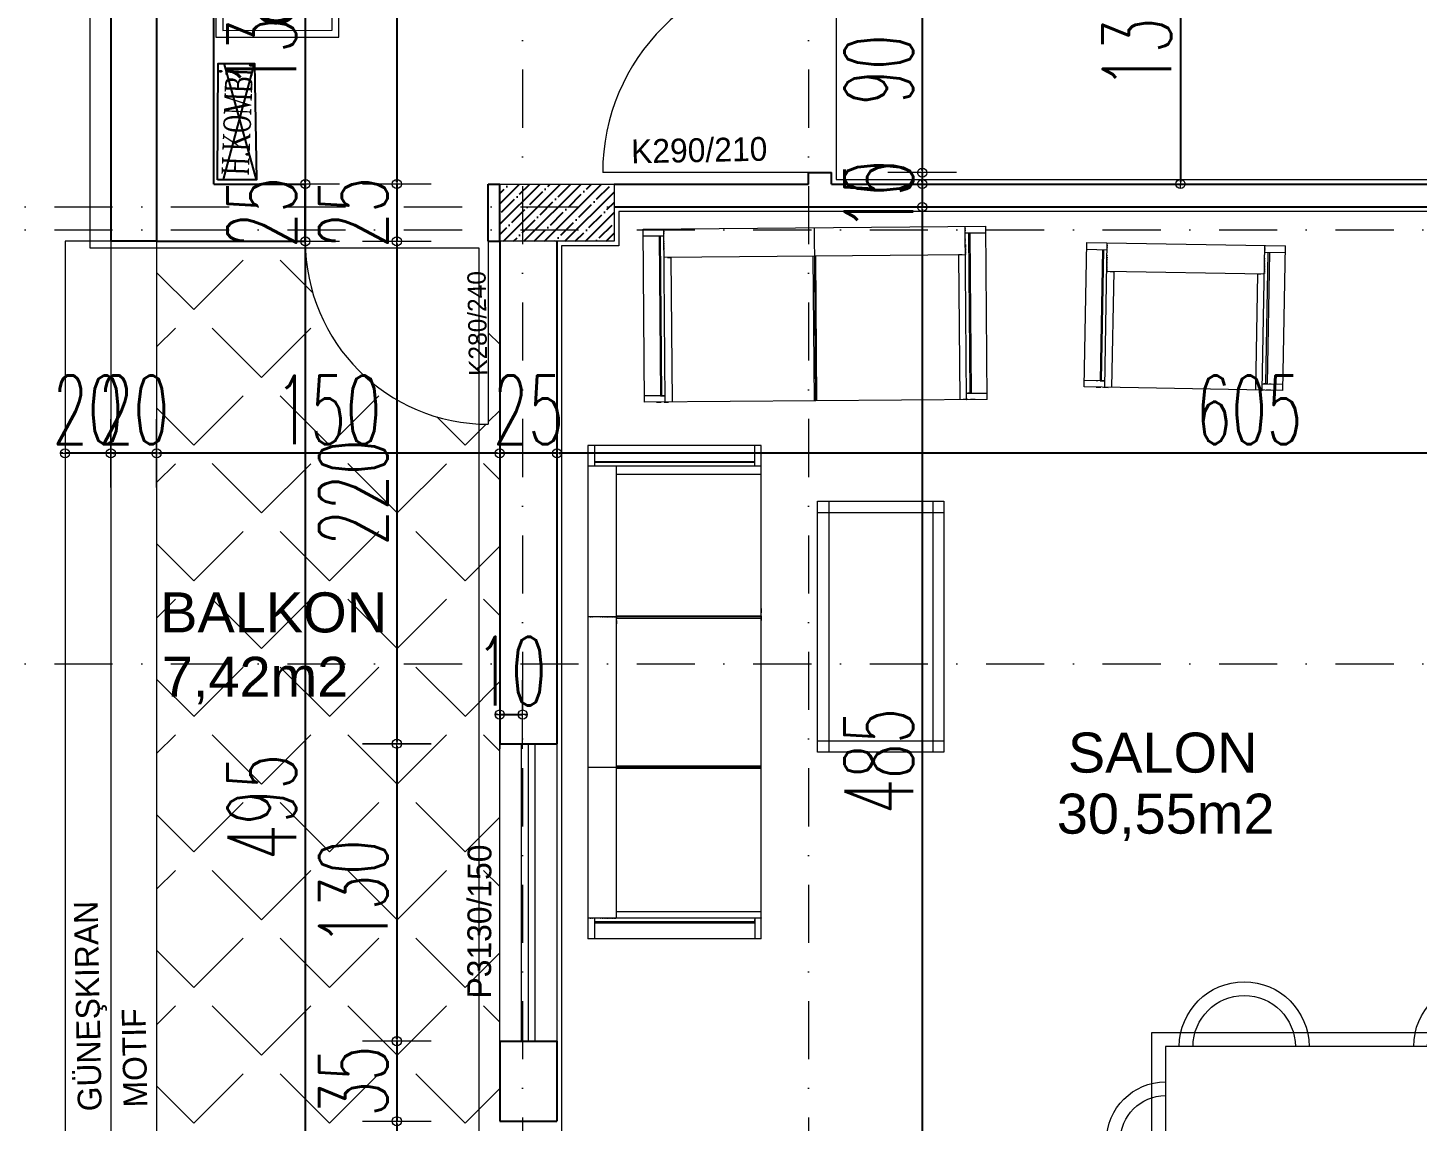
# Model space of a CAD drawing. Header units: millimetres. Extents: x -16104 to 67872, y -88009 to 12107.
# Drawn here: x 10786 to 11393, y -6460 to -5982 of the extents above; entities that cross this region are included whole.
import ezdxf

# ---------------------------------------------------------------- set-up
doc = ezdxf.new("R2010")
doc.units = ezdxf.units.MM
doc.linetypes.add('DASHDOTX2', pattern=[50.8, 25.4, -12.7, 0, -12.7])
doc.layers.get('0').update_dxf_attribs({"color": 241})
for name, color, linetype, lineweight in [('akslar', 144, 'Continuous', 20), ('bacas', 11, 'Continuous', 5), ('balkon', 6, 'Continuous', 5), ('duvar', 123, 'Continuous', 25), ('emsal&kolon', 1, 'Continuous', 5), ('kapı', 3, 'Continuous', 5), ('OLCU', 54, 'Continuous', 13), ('PASEMCON', 2, 'Continuous', 9), ('pencere', 5, 'Continuous', 5), ('POZ', 36, 'Continuous', 18), ('SıVA', 40, 'Continuous', 9), ('tefriş', 30, 'Continuous', 5), ('ÖLÇÜ', 252, 'Continuous', 20)]:
    doc.layers.add(name, color=color, linetype=linetype, lineweight=lineweight)
doc.styles.add('DIM', font='Txttw.shx', dxfattribs={"width": 0.6})
doc.styles.add('DIN', font='times.ttf', dxfattribs={"width": 0.6})
doc.styles.add('M2', font='stylu.ttf', dxfattribs={"height": 10})
doc.dimstyles.new('50', dxfattribs={"dimscale": 0, "dimtxt": 30, "dimasz": 1, "dimexe": 0, "dimexo": 2, "dimgap": 4, "dimtad": 1, "dimdec": 0, "dimzin": 0, "dimdsep": 46, "dimtxsty": 'DIM', "dimblk1": 'DOT', "dimblk2": 'DOT', "dimsah": 1, "dimcen": 1.5, "dimdle": 3, "dimse1": 1, "dimse2": 1, "dimclrd": 256, "dimclre": 9, "dimclrt": 256, "dimadec": 0, "dimazin": 0, "dimtfac": 0.24, "dimtdec": 0, "dimtix": 1, "dimtmove": 2, "dimatfit": 3, "dimldrblk": 'DOT', "dimfxl": 0, "dimtolj": 1, "dimtzin": 15, "dimarcsym": 0})

# ---------------------------------------------------------------- blocks, each defined once
blk = doc.blocks.new('sec')
at = {"layer": 'bacas'}
for p, q in [((9731.12, -593.55), (9731.12, -669.3)), ((9731.12, -593.55), (9946.75, -593.55)), ((9731.12, -593.55), (9731.12, -669.3)), ((9736.37, -593.55), (9738.37, -593.55)), ((9736.37, -593.55), (9738.37, -593.55)), ((9739.62, -593.55), (9741.62, -593.55)), ((9739.62, -593.55), (9741.62, -593.55)), ((9740.12, -593.55), (9740.12, -669.3)), ((9740.37, -593.55), (9740.12, -593.55)), ((9740.12, -593.55), (9740.12, -669.3)), ((9740.37, -593.55), (9740.12, -593.55)), ((9743.12, -656.8), (9743.12, -593.55)), ((9743.12, -656.8), (9743.12, -593.55)), ((9797, -593.55), (9946.75, -593.55)), ((9805.56, -593.55), (9805.56, -656.8)), ((9805.56, -593.55), (9805.56, -656.8)), ((9806.12, -669.3), (9806.12, -593.55)), ((9806.12, -669.3), (9806.12, -593.55)), ((9806.62, -593.55), (9806.62, -656.8)), ((9806.62, -593.55), (9806.62, -656.8)), ((9872.37, -593.55), (9870.37, -593.55)), ((9872.37, -593.55), (9870.37, -593.55)), ((9871.18, -593.55), (9871.18, -656.8)), ((9871.62, -593.55), (9871.87, -593.55)), ((9871.62, -593.55), (9871.87, -593.55)), ((9871.87, -593.55), (9871.87, -669.3)), ((9872.25, -593.55), (9872.25, -656.8)), ((9875.62, -593.55), (9873.62, -593.55)), ((9875.62, -593.55), (9873.62, -593.55)), ((9934.26, -656.8), (9934.26, -593.55)), ((9937.83, -593.56), (9937.83, -669.31)), ((9946.83, -593.56), (9946.83, -669.31)), ((9946.83, -593.56), (9946.83, -669.31)), ((9740.12, -596.3), (9731.12, -596.3)), ((9740.12, -596.3), (9731.12, -596.3)), ((9737.12, -596.3), (9736.37, -596.3)), ((9737.12, -596.3), (9736.37, -596.3)), ((9738.12, -666.3), (9738.12, -596.3)), ((9738.12, -596.3), (9739.62, -596.3)), ((9738.12, -666.3), (9738.12, -596.3)), ((9738.12, -596.3), (9739.62, -596.3)), ((9738.37, -596.3), (9738.62, -596.3)), ((9738.37, -596.3), (9738.62, -596.3)), ((9738.62, -596.3), (9738.62, -666.3)), ((9738.62, -596.3), (9738.62, -666.3)), ((9937.75, -596.3), (9946.75, -596.3)), ((9937.75, -596.3), (9946.75, -596.3)), ((9939.33, -596.31), (9939.33, -666.31)), ((9939.33, -596.31), (9939.33, -666.31)), ((9939.83, -666.31), (9939.83, -596.31)), ((9939.83, -666.31), (9939.83, -596.31)), ((9740.12, -656.8), (9871.87, -656.8)), ((9740.12, -656.8), (9740.37, -656.8)), ((9740.12, -656.8), (9937.83, -656.8)), ((9740.12, -656.8), (9740.37, -656.8)), ((9740.12, -657.3), (9740.12, -657.05)), ((9740.12, -657.3), (9740.12, -657.05)), ((9740.12, -657.8), (9740.12, -657.55)), ((9740.12, -657.8), (9740.12, -657.55)), ((9740.12, -658.3), (9740.12, -658.05)), ((9740.12, -658.3), (9740.12, -658.05)), ((9740.12, -658.8), (9740.12, -658.55)), ((9740.12, -658.8), (9740.12, -658.55)), ((9740.12, -659.3), (9740.12, -659.05)), ((9740.12, -659.3), (9740.12, -659.05)), ((9740.12, -659.8), (9740.12, -659.55)), ((9740.12, -659.8), (9740.12, -659.55)), ((9740.12, -660.3), (9740.12, -660.05)), ((9740.12, -660.3), (9740.12, -660.05)), ((9740.12, -661.05), (9740.12, -660.55)), ((9740.12, -661.05), (9740.12, -660.55)), ((9740.12, -661.55), (9740.12, -661.3)), ((9740.12, -661.55), (9740.12, -661.3)), ((9741.62, -656.8), (9743.12, -656.8)), ((9741.62, -656.8), (9743.12, -656.8)), ((9870.37, -656.8), (9868.87, -656.8)), ((9870.37, -656.8), (9868.87, -656.8)), ((9871.87, -656.8), (9871.62, -656.8)), ((9871.87, -656.8), (9871.62, -656.8)), ((9871.87, -657.3), (9871.87, -657.05)), ((9871.87, -657.3), (9871.87, -657.05)), ((9871.87, -657.8), (9871.87, -657.55)), ((9871.87, -657.8), (9871.87, -657.55)), ((9871.87, -658.3), (9871.87, -658.05)), ((9871.87, -658.3), (9871.87, -658.05)), ((9871.87, -658.8), (9871.87, -658.55)), ((9871.87, -658.8), (9871.87, -658.55)), ((9871.87, -659.3), (9871.87, -659.05)), ((9871.87, -659.3), (9871.87, -659.05)), ((9871.87, -659.8), (9871.87, -659.55)), ((9871.87, -659.8), (9871.87, -659.55)), ((9871.87, -660.3), (9871.87, -660.05)), ((9871.87, -660.3), (9871.87, -660.05)), ((9871.87, -661.05), (9871.87, -660.55)), ((9871.87, -661.05), (9871.87, -660.55)), ((9871.87, -661.55), (9871.87, -661.3)), ((9871.87, -661.55), (9871.87, -661.3)), ((9731.12, -666.3), (9740.12, -666.3)), ((9731.12, -666.3), (9740.12, -666.3)), ((9740.12, -662.3), (9740.12, -662.05)), ((9740.12, -662.3), (9740.12, -662.05)), ((9740.12, -663.05), (9740.12, -662.8)), ((9740.12, -663.05), (9740.12, -662.8)), ((9740.12, -663.8), (9740.12, -663.55)), ((9740.12, -663.8), (9740.12, -663.55)), ((9740.12, -667.55), (9740.12, -667.3)), ((9740.12, -667.55), (9740.12, -667.3)), ((9871.87, -662.3), (9871.87, -662.05)), ((9871.87, -662.3), (9871.87, -662.05)), ((9871.87, -663.05), (9871.87, -662.8)), ((9871.87, -663.05), (9871.87, -662.8)), ((9871.87, -663.8), (9871.87, -663.55)), ((9871.87, -663.8), (9871.87, -663.55)), ((9871.87, -667.55), (9871.87, -667.3)), ((9871.87, -667.55), (9871.87, -667.3)), ((9946.83, -666.31), (9937.83, -666.31)), ((9946.83, -666.31), (9937.83, -666.31)), ((9946.83, -669.31), (9731.12, -669.3)), ((9740.12, -668.3), (9740.12, -668.05)), ((9740.12, -668.3), (9740.12, -668.05)), ((9946.83, -669.31), (9797.08, -669.31)), ((9871.87, -668.3), (9871.87, -668.05)), ((9871.87, -668.3), (9871.87, -668.05))]:
    blk.add_line(p, q, dxfattribs=at)
blk = doc.blocks.new('NEWBLOCK5')
at = {"layer": 'bacas'}
for p, q in [((1.4704, -0.1965), (0.3729, -0.1965)), ((0.3729, -0.1965), (0.3729, -0.749)), ((0.4229, -0.1965), (0.4229, -0.749)), ((1.4204, -0.1965), (1.4204, -0.749)), ((1.4704, -0.749), (1.4704, -0.1965)), ((0.3729, -0.2465), (1.4704, -0.2465)), ((1.4704, -0.7015), (0.3729, -0.7015)), ((0.3729, -0.749), (1.4704, -0.749))]:
    blk.add_line(p, q, dxfattribs=at)
blk = doc.blocks.new('NEWBLOCK4')
at = {"layer": 'bacas'}
for p, q in [((-0.8505, 0.5894), (-0.8505, 2.0869)), ((-0.093, 2.0869), (-0.8505, 2.0869)), ((-0.8205, 2.0869), (-0.8205, 1.9969)), ((-0.1205, 1.9969), (-0.1205, 2.0869)), ((-0.093, 2.0869), (-0.093, 0.5894)), ((-0.8205, 2.0169), (-0.1205, 2.0169)), ((-0.1205, 2.0119), (-0.8205, 2.0119)), ((-0.1205, 2.0269), (-0.1205, 2.0344)), ((-0.1205, 2.0169), (-0.1205, 2.0019)), ((-0.1205, 2.0144), (-0.1205, 2.0119)), ((-0.093, 2.0344), (-0.093, 2.0144)), ((-0.093, 1.9969), (-0.8505, 1.9969)), ((-0.8405, 1.9969), (-0.838, 1.9969)), ((-0.833, 1.9969), (-0.8305, 1.9969)), ((-0.7955, 1.9969), (-0.793, 1.9969)), ((-0.788, 1.9969), (-0.7855, 1.9969)), ((-0.7805, 1.9969), (-0.778, 1.9969)), ((-0.773, 1.9969), (-0.7705, 1.9969)), ((-0.768, 1.9969), (-0.763, 1.9969)), ((-0.7605, 1.9969), (-0.758, 1.9969)), ((-0.7555, 1.9969), (-0.753, 1.9969)), ((-0.7505, 1.9969), (-0.748, 1.9969)), ((-0.7455, 1.9969), (-0.743, 1.9969)), ((-0.7405, 1.9969), (-0.738, 1.9969)), ((-0.7355, 1.9969), (-0.733, 1.9969)), ((-0.7305, 1.9969), (-0.728, 1.9969)), ((-0.7255, 1.9969), (-0.7255, 0.6794)), ((-0.7255, 1.9969), (-0.7255, 1.9944)), ((-0.7255, 1.9819), (-0.7255, 1.9669)), ((-0.7255, 1.9669), (-0.093, 1.9669)), ((-0.093, 2.0019), (-0.093, 1.9819)), ((-0.093, 1.9944), (-0.093, 1.9969)), ((-0.8505, 1.3369), (-0.093, 1.3369)), ((-0.093, 1.3425), (-0.7255, 1.3425)), ((-0.093, 1.3319), (-0.7255, 1.3319)), ((-0.093, 0.6794), (-0.8505, 0.6794)), ((-0.8405, 0.6794), (-0.838, 0.6794)), ((-0.833, 0.6794), (-0.8305, 0.6794)), ((-0.8205, 0.5894), (-0.8205, 0.6794)), ((-0.7955, 0.6794), (-0.793, 0.6794)), ((-0.788, 0.6794), (-0.7855, 0.6794)), ((-0.7805, 0.6794), (-0.778, 0.6794)), ((-0.773, 0.6794), (-0.7705, 0.6794)), ((-0.768, 0.6794), (-0.763, 0.6794)), ((-0.7605, 0.6794), (-0.758, 0.6794)), ((-0.7555, 0.6794), (-0.753, 0.6794)), ((-0.7505, 0.6794), (-0.748, 0.6794)), ((-0.7455, 0.6794), (-0.743, 0.6794)), ((-0.7405, 0.6794), (-0.738, 0.6794)), ((-0.7355, 0.6794), (-0.733, 0.6794)), ((-0.7305, 0.6794), (-0.728, 0.6794)), ((-0.7255, 0.6944), (-0.7255, 0.7094)), ((-0.7255, 0.7094), (-0.093, 0.7094)), ((-0.7255, 0.6794), (-0.7255, 0.6819)), ((-0.1205, 0.6794), (-0.1205, 0.5894)), ((-0.1205, 0.6594), (-0.1205, 0.6744)), ((-0.093, 0.6744), (-0.093, 0.6944)), ((-0.093, 0.6819), (-0.093, 0.6794)), ((-0.1205, 0.6644), (-0.8205, 0.6644)), ((-0.8205, 0.6594), (-0.1205, 0.6594)), ((-0.1205, 0.6619), (-0.1205, 0.6644)), ((-0.1205, 0.6494), (-0.1205, 0.6419)), ((-0.093, 0.6419), (-0.093, 0.6619)), ((-0.093, 0.5894), (-0.8505, 0.5894))]:
    blk.add_line(p, q, dxfattribs=at)
blk = doc.blocks.new('tekli.')
at = {"layer": 'bacas'}
for p, q in [((43.44, 0), (-43.44, 0)), ((-43.44, 0), (-43.44, -63.16)), ((-38.19, 0), (-36.19, 0)), ((-34.94, 0), (-32.94, 0)), ((-34.19, 0), (-34.44, 0)), ((-34.44, 0), (-34.44, -63.16)), ((-31.44, -50.66), (-31.44, 0)), ((31.44, -50.66), (31.44, 0)), ((34.94, 0), (32.94, 0)), ((34.19, 0), (34.44, 0)), ((34.44, 0), (34.44, -63.16)), ((38.19, 0), (36.19, 0)), ((43.44, 0), (43.44, -63.16)), ((-34.44, -2.75), (-43.44, -2.75)), ((-37.44, -2.75), (-38.19, -2.75)), ((-36.44, -60.16), (-36.44, -2.75)), ((-36.44, -2.75), (-34.94, -2.75)), ((-36.19, -2.75), (-35.94, -2.75)), ((-35.94, -2.75), (-35.94, -60.16)), ((34.44, -2.75), (43.44, -2.75)), ((36.44, -2.75), (34.94, -2.75)), ((35.94, -2.75), (35.94, -60.16)), ((36.19, -2.75), (35.94, -2.75)), ((36.44, -60.16), (36.44, -2.75)), ((37.44, -2.75), (38.19, -2.75)), ((34.44, -50.66), (-34.44, -50.66)), ((-34.44, -50.66), (-34.19, -50.66)), ((-34.44, -51.16), (-34.44, -50.91)), ((-34.44, -51.66), (-34.44, -51.41)), ((-34.44, -52.16), (-34.44, -51.91)), ((-34.44, -52.66), (-34.44, -52.41)), ((-34.44, -53.16), (-34.44, -52.91)), ((-34.44, -53.66), (-34.44, -53.41)), ((-34.44, -54.16), (-34.44, -53.91)), ((-34.44, -54.91), (-34.44, -54.41)), ((-32.94, -50.66), (-31.44, -50.66)), ((32.94, -50.66), (31.44, -50.66)), ((34.44, -50.66), (34.19, -50.66)), ((34.44, -51.16), (34.44, -50.91)), ((34.44, -51.66), (34.44, -51.41)), ((34.44, -52.16), (34.44, -51.91)), ((34.44, -52.66), (34.44, -52.41)), ((34.44, -53.16), (34.44, -52.91)), ((34.44, -53.66), (34.44, -53.41)), ((34.44, -54.16), (34.44, -53.91)), ((34.44, -54.91), (34.44, -54.41)), ((-43.44, -60.16), (-34.44, -60.16)), ((-34.44, -55.41), (-34.44, -55.16)), ((-34.44, -56.16), (-34.44, -55.91)), ((-34.44, -56.91), (-34.44, -56.66)), ((-34.44, -57.66), (-34.44, -57.41)), ((34.44, -55.41), (34.44, -55.16)), ((34.44, -56.16), (34.44, -55.91)), ((34.44, -56.91), (34.44, -56.66)), ((34.44, -57.66), (34.44, -57.41)), ((43.44, -60.16), (34.44, -60.16)), ((-43.44, -63.16), (43.44, -63.16)), ((-34.44, -61.41), (-34.44, -61.16)), ((-34.44, -62.16), (-34.44, -61.91)), ((34.44, -61.41), (34.44, -61.16)), ((34.44, -62.16), (34.44, -61.91))]:
    blk.add_line(p, q, dxfattribs=at)
blk = doc.blocks.new('rb')
at = {"layer": 'tefriş'}
for points in [[(1548.4, 487.07), (1595.5, 487.07), (1595.5, 394.92), (1548.4, 394.92)], [(1551.4, 484.07), (1592.5, 484.07), (1592.5, 397.92), (1551.4, 397.92)]]:
    blk.add_lwpolyline(points, close=True, dxfattribs=at)
for centre, radius, start, end in [((1571.95, 484.07), 12.83, 0, 180), ((1571.95, 484.07), 9.83, 0, 180), ((1551.4, 466.84), 14.18, 90, 270), ((1592.5, 466.49), 13.72, 270, 90), ((1551.4, 466.84), 11.18, 90, 270), ((1592.5, 466.49), 10.72, 270, 90), ((1551.4, 415.62), 14.18, 90, 270), ((1551.4, 415.62), 11.18, 90, 270), ((1592.29, 413.54), 13.72, 270, 90), ((1592.29, 413.54), 10.72, 270, 90), ((1571.95, 397.92), 13.83, 180, 0), ((1571.95, 397.92), 10.83, 180, 0)]:
    blk.add_arc(centre, radius, start, end, dxfattribs=at)
blk = doc.blocks.new('DOT')
for p, q in [((0, 15), (0, -15)), ((-2, 0), (0, 0)), ((2, 0), (0, 0))]:
    blk.add_line(p, q)
blk.add_circle((0, 0), 2)
blk = doc.blocks.new('*D5647')
at = {"layer": 'Defpoints', "color": 0, "transparency": 16777216}
for p in [(10867.15, -5919.72), (10867.15, -6049.87), (10907.15, -6049.87)]:
    blk.add_point(p, dxfattribs=at)
at = {"layer": 'OLCU', "lineweight": -2, "transparency": 16777216}
blk.add_line((10907.15, -5920.72), (10907.15, -6048.87), dxfattribs=at)
for p, rotation in [((10907.15, -5919.72), 90), ((10907.15, -6049.87), 270)]:
    blk.add_blockref('DOT', p, dxfattribs=dict(at, rotation=rotation))
at = {"layer": 'OLCU', "transparency": 16777216, "insert": (10888.15, -5984.8), "char_height": 30, "attachment_point": 5, "rotation": 90, "style": 'DIM'}
blk.add_mtext('\\A1;130', dxfattribs=at)
blk = doc.blocks.new('*D5962')
at = {"layer": 'Defpoints', "color": 0, "transparency": 16777216}
for p in [(10907.15, -6049.87), (10907.15, -6074.87), (10907.15, -6074.87)]:
    blk.add_point(p, dxfattribs=at)
at = {"layer": 'OLCU', "lineweight": -2, "transparency": 16777216}
for p, q in [((10907.15, -6048.87), (10907.15, -6047.87)), ((10907.15, -6049.87), (10907.15, -6074.87)), ((10907.15, -6075.87), (10907.15, -6076.87))]:
    blk.add_line(p, q, dxfattribs=at)
for p, rotation in [((10907.15, -6049.87), 270), ((10907.15, -6074.87), 90)]:
    blk.add_blockref('DOT', p, dxfattribs=dict(at, rotation=rotation))
at = {"layer": 'OLCU', "transparency": 16777216, "insert": (10888.15, -6062.37), "char_height": 30, "attachment_point": 5, "rotation": 90, "style": 'DIM'}
blk.add_mtext('\\A1;25', dxfattribs=at)
blk = doc.blocks.new('*D5648')
at = {"layer": 'Defpoints', "color": 0, "transparency": 16777216}
for p in [(10907.15, -6074.87), (10907.15, -6569.56), (10907.15, -6569.56)]:
    blk.add_point(p, dxfattribs=at)
at = {"layer": 'OLCU', "lineweight": -2, "transparency": 16777216}
blk.add_line((10907.15, -6075.87), (10907.15, -6568.56), dxfattribs=at)
for p, rotation in [((10907.15, -6074.87), 90), ((10907.15, -6569.56), 270)]:
    blk.add_blockref('DOT', p, dxfattribs=dict(at, rotation=rotation))
at = {"layer": 'OLCU', "transparency": 16777216, "insert": (10888.15, -6322.22), "char_height": 30, "attachment_point": 5, "rotation": 90, "style": 'DIM'}
blk.add_mtext('\\A1;495', dxfattribs=at)
blk = doc.blocks.new('*D5650')
at = {"layer": 'Defpoints', "color": 0, "transparency": 16777216}
for p in [(10917.15, -5659.56), (10922.15, -6049.87), (10947.15, -6049.87)]:
    blk.add_point(p, dxfattribs=at)
at = {"layer": 'OLCU', "lineweight": -2, "transparency": 16777216}
blk.add_line((10947.15, -5660.56), (10947.15, -6048.87), dxfattribs=at)
for p, rotation in [((10947.15, -5659.56), 90), ((10947.15, -6049.87), 270)]:
    blk.add_blockref('DOT', p, dxfattribs=dict(at, rotation=rotation))
at = {"layer": 'OLCU', "transparency": 16777216, "insert": (10928.15, -5854.72), "char_height": 30, "attachment_point": 5, "rotation": 90, "style": 'DIM'}
blk.add_mtext('\\A1;390', dxfattribs=at)
blk = doc.blocks.new('*D5651')
at = {"layer": 'Defpoints', "color": 0, "transparency": 16777216}
for p in [(10922.15, -6049.87), (10922.15, -6074.87), (10947.15, -6074.87)]:
    blk.add_point(p, dxfattribs=at)
at = {"layer": 'OLCU', "lineweight": -2, "transparency": 16777216}
for p, q in [((10947.15, -6048.87), (10947.15, -6047.87)), ((10947.15, -6049.87), (10947.15, -6074.87)), ((10947.15, -6075.87), (10947.15, -6076.87))]:
    blk.add_line(p, q, dxfattribs=at)
for p, rotation in [((10947.15, -6049.87), 270), ((10947.15, -6074.87), 90)]:
    blk.add_blockref('DOT', p, dxfattribs=dict(at, rotation=rotation))
at = {"layer": 'OLCU', "transparency": 16777216, "insert": (10928.15, -6062.37), "char_height": 30, "attachment_point": 5, "rotation": 90, "style": 'DIM'}
blk.add_mtext('\\A1;25', dxfattribs=at)
blk = doc.blocks.new('*D5964')
at = {"layer": 'Defpoints', "color": 0, "transparency": 16777216}
for p in [(10987.15, -6074.87), (10947.15, -6294.56), (10992.15, -6294.56)]:
    blk.add_point(p, dxfattribs=at)
at = {"layer": 'OLCU', "lineweight": -2, "transparency": 16777216}
blk.add_line((10947.15, -6075.87), (10947.15, -6293.56), dxfattribs=at)
for p, rotation in [((10947.15, -6074.87), 90), ((10947.15, -6294.56), 270)]:
    blk.add_blockref('DOT', p, dxfattribs=dict(at, rotation=rotation))
at = {"layer": 'OLCU', "transparency": 16777216, "insert": (10928.15, -6184.72), "char_height": 30, "attachment_point": 5, "rotation": 90, "style": 'DIM'}
blk.add_mtext('\\A1;220', dxfattribs=at)
blk = doc.blocks.new('*D5965')
at = {"layer": 'Defpoints', "color": 0, "transparency": 16777216}
for p in [(10992.15, -6294.56), (10947.15, -6424.56), (10992.15, -6424.56)]:
    blk.add_point(p, dxfattribs=at)
at = {"layer": 'OLCU', "lineweight": -2, "transparency": 16777216}
blk.add_line((10947.15, -6295.56), (10947.15, -6423.56), dxfattribs=at)
for p, rotation in [((10947.15, -6294.56), 90), ((10947.15, -6424.56), 270)]:
    blk.add_blockref('DOT', p, dxfattribs=dict(at, rotation=rotation))
at = {"layer": 'OLCU', "transparency": 16777216, "insert": (10928.15, -6359.56), "char_height": 30, "attachment_point": 5, "rotation": 90, "style": 'DIM'}
blk.add_mtext('\\A1;130', dxfattribs=at)
blk = doc.blocks.new('*D5966')
at = {"layer": 'Defpoints', "color": 0, "transparency": 16777216}
for p in [(10992.15, -6424.56), (10947.15, -6459.56), (10992.15, -6459.56)]:
    blk.add_point(p, dxfattribs=at)
at = {"layer": 'OLCU', "lineweight": -2, "transparency": 16777216}
for p, q in [((10947.15, -6423.56), (10947.15, -6422.56)), ((10947.15, -6424.56), (10947.15, -6459.56)), ((10947.15, -6460.56), (10947.15, -6461.56))]:
    blk.add_line(p, q, dxfattribs=at)
for p, rotation in [((10947.15, -6424.56), 270), ((10947.15, -6459.56), 90)]:
    blk.add_blockref('DOT', p, dxfattribs=dict(at, rotation=rotation))
at = {"layer": 'OLCU', "transparency": 16777216, "insert": (10928.15, -6442.06), "char_height": 30, "attachment_point": 5, "rotation": 90, "style": 'DIM'}
blk.add_mtext('\\A1;35', dxfattribs=at)
blk = doc.blocks.new('*D5652')
at = {"layer": 'Defpoints', "color": 0, "transparency": 16777216}
for p in [(10992.15, -6459.56), (10947.15, -6539.56), (10992.15, -6539.56)]:
    blk.add_point(p, dxfattribs=at)
at = {"layer": 'OLCU', "lineweight": -2, "transparency": 16777216}
blk.add_line((10947.15, -6460.56), (10947.15, -6538.56), dxfattribs=at)
for p, rotation in [((10947.15, -6459.56), 90), ((10947.15, -6539.56), 270)]:
    blk.add_blockref('DOT', p, dxfattribs=dict(at, rotation=rotation))
at = {"layer": 'OLCU', "transparency": 16777216, "insert": (10928.15, -6499.56), "char_height": 30, "attachment_point": 5, "rotation": 90, "style": 'DIM'}
blk.add_mtext('\\A1;80', dxfattribs=at)
blk = doc.blocks.new('*D5659')
at = {"layer": 'Defpoints', "color": 0, "transparency": 16777216}
for p in [(11137.15, -5954.87), (11137.15, -6044.87), (11176.79, -6044.87)]:
    blk.add_point(p, dxfattribs=at)
at = {"layer": 'OLCU', "lineweight": -2, "transparency": 16777216}
blk.add_line((11176.79, -5955.87), (11176.79, -6043.87), dxfattribs=at)
for p, rotation in [((11176.79, -5954.87), 90), ((11176.79, -6044.87), 270)]:
    blk.add_blockref('DOT', p, dxfattribs=dict(at, rotation=rotation))
at = {"layer": 'OLCU', "transparency": 16777216, "insert": (11157.79, -5999.87), "char_height": 30, "attachment_point": 5, "rotation": 90, "style": 'DIM'}
blk.add_mtext('\\A1;90', dxfattribs=at)
blk = doc.blocks.new('*D5660')
at = {"layer": 'Defpoints', "color": 0, "transparency": 16777216}
for p in [(11176.79, -6044.87), (11176.79, -6049.87), (11176.79, -6049.87)]:
    blk.add_point(p, dxfattribs=at)
at = {"layer": 'OLCU', "lineweight": -2, "transparency": 16777216}
for p, q in [((11176.79, -6043.87), (11176.79, -6042.87)), ((11176.79, -6044.87), (11176.79, -6049.87)), ((11176.79, -6050.87), (11176.79, -6051.87))]:
    blk.add_line(p, q, dxfattribs=at)
for p, rotation in [((11176.79, -6044.87), 270), ((11176.79, -6049.87), 90)]:
    blk.add_blockref('DOT', p, dxfattribs=dict(at, rotation=rotation))
at = {"layer": 'OLCU', "transparency": 16777216, "insert": (11157.79, -6047.37), "char_height": 30, "attachment_point": 5, "rotation": 90, "style": 'DIM'}
blk.add_mtext('\\A1;5', dxfattribs=at)
blk = doc.blocks.new('*D5661')
at = {"layer": 'Defpoints', "color": 0, "transparency": 16777216}
for p in [(11176.79, -6049.87), (11176.79, -6059.87), (11176.79, -6059.87)]:
    blk.add_point(p, dxfattribs=at)
at = {"layer": 'OLCU', "lineweight": -2, "transparency": 16777216}
for p, q in [((11176.79, -6048.87), (11176.79, -6047.87)), ((11176.79, -6049.87), (11176.79, -6059.87)), ((11176.79, -6060.87), (11176.79, -6061.87))]:
    blk.add_line(p, q, dxfattribs=at)
for p, rotation in [((11176.79, -6049.87), 270), ((11176.79, -6059.87), 90)]:
    blk.add_blockref('DOT', p, dxfattribs=dict(at, rotation=rotation))
at = {"layer": 'OLCU', "transparency": 16777216, "insert": (11157.79, -6054.87), "char_height": 30, "attachment_point": 5, "rotation": 90, "style": 'DIM'}
blk.add_mtext('\\A1;10', dxfattribs=at)
blk = doc.blocks.new('*D5662')
at = {"layer": 'Defpoints', "color": 0, "transparency": 16777216}
for p in [(11176.79, -6059.87), (11176.79, -6544.56), (11176.79, -6544.56)]:
    blk.add_point(p, dxfattribs=at)
at = {"layer": 'OLCU', "lineweight": -2, "transparency": 16777216}
blk.add_line((11176.79, -6060.87), (11176.79, -6543.56), dxfattribs=at)
for p, rotation in [((11176.79, -6059.87), 90), ((11176.79, -6544.56), 270)]:
    blk.add_blockref('DOT', p, dxfattribs=dict(at, rotation=rotation))
at = {"layer": 'OLCU', "transparency": 16777216, "insert": (11157.79, -6302.22), "char_height": 30, "attachment_point": 5, "rotation": 90, "style": 'DIM'}
blk.add_mtext('\\A1;485', dxfattribs=at)
blk = doc.blocks.new('*D5665')
at = {"layer": 'Defpoints', "color": 0, "transparency": 16777216}
for p in [(11289.65, -5919.87), (11289.65, -6049.87), (11289.65, -6049.87)]:
    blk.add_point(p, dxfattribs=at)
at = {"layer": 'OLCU', "lineweight": -2, "transparency": 16777216}
blk.add_line((11289.65, -5920.87), (11289.65, -6048.87), dxfattribs=at)
for p, rotation in [((11289.65, -5919.87), 90), ((11289.65, -6049.87), 270)]:
    blk.add_blockref('DOT', p, dxfattribs=dict(at, rotation=rotation))
at = {"layer": 'OLCU', "transparency": 16777216, "insert": (11270.65, -5984.87), "char_height": 30, "attachment_point": 5, "rotation": 90, "style": 'DIM'}
blk.add_mtext('\\A1;130', dxfattribs=at)
blk = doc.blocks.new('*D5696')
at = {"layer": 'Defpoints', "color": 0, "transparency": 16777216}
for p in [(11017.15, -6167.58), (11017.15, -6167.58), (11622.15, -6167.58)]:
    blk.add_point(p, dxfattribs=at)
at = {"layer": 'OLCU', "lineweight": -2, "transparency": 16777216}
blk.add_line((11621.15, -6167.58), (11018.15, -6167.58), dxfattribs=at)
at = {"layer": 'OLCU', "lineweight": -2, "transparency": 16777216, "rotation": 180}
blk.add_blockref('DOT', (11017.15, -6167.58), dxfattribs=at)
at = {"layer": 'OLCU', "lineweight": -2, "transparency": 16777216}
blk.add_blockref('DOT', (11622.15, -6167.58), dxfattribs=at)
at = {"layer": 'OLCU', "transparency": 16777216, "insert": (11319.65, -6148.58), "char_height": 30, "attachment_point": 5, "style": 'DIM'}
blk.add_mtext('\\A1;605', dxfattribs=at)
blk = doc.blocks.new('*D5697')
at = {"layer": 'Defpoints', "color": 0, "transparency": 16777216}
for p in [(10992.15, -6167.58), (10992.15, -6167.58), (11017.15, -6167.58)]:
    blk.add_point(p, dxfattribs=at)
at = {"layer": 'OLCU', "lineweight": -2, "transparency": 16777216}
for p, q in [((10991.15, -6167.58), (10990.15, -6167.58)), ((11017.15, -6167.58), (10992.15, -6167.58)), ((11018.15, -6167.58), (11019.15, -6167.58))]:
    blk.add_line(p, q, dxfattribs=at)
blk.add_blockref('DOT', (10992.15, -6167.58), dxfattribs=at)
at = {"layer": 'OLCU', "lineweight": -2, "transparency": 16777216, "rotation": 180}
blk.add_blockref('DOT', (11017.15, -6167.58), dxfattribs=at)
at = {"layer": 'OLCU', "transparency": 16777216, "insert": (11004.65, -6148.58), "char_height": 30, "attachment_point": 5, "style": 'DIM'}
blk.add_mtext('\\A1;25', dxfattribs=at)
blk = doc.blocks.new('*D5698')
at = {"layer": 'Defpoints', "color": 0, "transparency": 16777216}
for p in [(10842.15, -6167.58), (10842.15, -6167.58), (10992.15, -6167.58)]:
    blk.add_point(p, dxfattribs=at)
at = {"layer": 'OLCU', "lineweight": -2, "transparency": 16777216}
blk.add_line((10991.15, -6167.58), (10843.15, -6167.58), dxfattribs=at)
at = {"layer": 'OLCU', "lineweight": -2, "transparency": 16777216, "rotation": 180}
blk.add_blockref('DOT', (10842.15, -6167.58), dxfattribs=at)
at = {"layer": 'OLCU', "lineweight": -2, "transparency": 16777216}
blk.add_blockref('DOT', (10992.15, -6167.58), dxfattribs=at)
at = {"layer": 'OLCU', "transparency": 16777216, "insert": (10917.15, -6148.58), "char_height": 30, "attachment_point": 5, "style": 'DIM'}
blk.add_mtext('\\A1;150', dxfattribs=at)
blk = doc.blocks.new('*D5699')
at = {"layer": 'Defpoints', "color": 0, "transparency": 16777216}
for p in [(10822.15, -6167.58), (10822.15, -6167.58), (10842.15, -6167.58)]:
    blk.add_point(p, dxfattribs=at)
at = {"layer": 'OLCU', "lineweight": -2, "transparency": 16777216}
for p, q in [((10821.15, -6167.58), (10820.15, -6167.58)), ((10842.15, -6167.58), (10822.15, -6167.58)), ((10843.15, -6167.58), (10844.15, -6167.58))]:
    blk.add_line(p, q, dxfattribs=at)
blk.add_blockref('DOT', (10822.15, -6167.58), dxfattribs=at)
at = {"layer": 'OLCU', "lineweight": -2, "transparency": 16777216, "rotation": 180}
blk.add_blockref('DOT', (10842.15, -6167.58), dxfattribs=at)
at = {"layer": 'OLCU', "transparency": 16777216, "insert": (10832.15, -6148.58), "char_height": 30, "attachment_point": 5, "style": 'DIM'}
blk.add_mtext('\\A1;20', dxfattribs=at)
blk = doc.blocks.new('*D5700')
at = {"layer": 'Defpoints', "color": 0, "transparency": 16777216}
for p in [(10802.15, -6167.58), (10802.15, -6167.58), (10822.15, -6167.58)]:
    blk.add_point(p, dxfattribs=at)
at = {"layer": 'OLCU', "lineweight": -2, "transparency": 16777216}
for p, q in [((10801.15, -6167.58), (10800.15, -6167.58)), ((10822.15, -6167.58), (10802.15, -6167.58)), ((10823.15, -6167.58), (10824.15, -6167.58))]:
    blk.add_line(p, q, dxfattribs=at)
blk.add_blockref('DOT', (10802.15, -6167.58), dxfattribs=at)
at = {"layer": 'OLCU', "lineweight": -2, "transparency": 16777216, "rotation": 180}
blk.add_blockref('DOT', (10822.15, -6167.58), dxfattribs=at)
at = {"layer": 'OLCU', "transparency": 16777216, "insert": (10812.15, -6148.58), "char_height": 30, "attachment_point": 5, "style": 'DIM'}
blk.add_mtext('\\A1;20', dxfattribs=at)
blk = doc.blocks.new('*D5800')
at = {"layer": 'Defpoints', "color": 0, "transparency": 16777216}
for p in [(10992.15, -5269.56), (11002.14, -6281.78), (11002.14, -6316.78)]:
    blk.add_point(p, dxfattribs=at)
at = {"layer": 'OLCU', "lineweight": -2, "transparency": 16777216}
for p, q in [((10991.15, -6281.78), (10990.15, -6281.78)), ((10992.15, -6281.78), (11002.14, -6281.78)), ((11003.14, -6281.78), (11004.14, -6281.78))]:
    blk.add_line(p, q, dxfattribs=at)
blk.add_blockref('DOT', (10992.15, -6281.78), dxfattribs=at)
at = {"layer": 'OLCU', "lineweight": -2, "transparency": 16777216, "rotation": 180}
blk.add_blockref('DOT', (11002.14, -6281.78), dxfattribs=at)
at = {"layer": 'OLCU', "transparency": 16777216, "insert": (10997.14, -6262.78), "char_height": 30, "attachment_point": 5, "style": 'DIM'}
blk.add_mtext('\\A1;10', dxfattribs=at)
blk = doc.blocks.new('*D5802')
at = {"layer": 'Defpoints', "color": 0, "transparency": 16777216}
for p in [(11127.15, -5234.56), (11632.11, -5234.56), (11632.11, -6281.78)]:
    blk.add_point(p, dxfattribs=at)
at = {"layer": 'OLCU', "lineweight": -2, "transparency": 16777216}
blk.add_line((11128.15, -5234.56), (11631.11, -5234.56), dxfattribs=at)
at = {"layer": 'OLCU', "lineweight": -2, "transparency": 16777216, "rotation": 180}
blk.add_blockref('DOT', (11127.15, -5234.56), dxfattribs=at)
at = {"layer": 'OLCU', "lineweight": -2, "transparency": 16777216}
blk.add_blockref('DOT', (11632.11, -5234.56), dxfattribs=at)
at = {"layer": 'OLCU', "transparency": 16777216, "insert": (11379.63, -5215.56), "char_height": 30, "attachment_point": 5, "style": 'DIM'}
blk.add_mtext('\\A1;505', dxfattribs=at)
blk = doc.blocks.new('nb')
at = {"layer": 'tefriş'}
for points in [[(2093.6, -356.31), (2093.6, -292.09), (2039.78, -292.09), (2039.78, -356.31)], [(2090.6, -353.31), (2090.6, -295.09), (2042.78, -295.09), (2042.78, -353.31)]]:
    blk.add_lwpolyline(points, close=True, dxfattribs=at)
at = {"layer": 'tefriş', "insert": (2053.03, -347.96), "char_height": 17.5, "width": 1076.8413, "attachment_point": 9, "rotation": 270}
blk.add_mtext('{\\fArial|b0|i0|c162|p34;Ç.M.}', dxfattribs=at)
blk = doc.blocks.new('ae')
at = {"layer": 'duvar'}
for p, q in [((75774.14, -20966.63), (75824.26, -20949.94)), ((75773.51, -20952.17), (75824.86, -20963.16))]:
    blk.add_line(p, q, dxfattribs=at)
blk.add_lwpolyline([(75773.26, -20949.63), (75824.12, -20947.34), (75824.86, -20963.16), (75774.14, -20966.63)], close=True, dxfattribs=at)
at = {"layer": 'PASEMCON', "color": 7, "style": 'DIN', "width": 0.6}
blk.add_text('H.KOMBİ.', height=12.004, rotation=0.66441, dxfattribs=at).set_placement((75775.83, -20963.19))

msp = doc.modelspace()

# ---------------------------------------------------------------- hatches: boundary and pattern name
h = msp.add_hatch()
h.set_pattern_fill('ANSI35,_O', color=256)
h.set_pattern_definition([(45, (0, -17059.605), (-4.490128, 4.490128), []), (45, (4.49, -17059.605), (-4.490128, 4.490128), [7.9375, -1.5875, 0, -1.5875])])
h.paths.add_polyline_path([(11002.14, -6049.87), (10992.15, -6049.87), (10992.15, -6059.87), (11002.14, -6059.87)])
h.paths.add_polyline_path([(11042.15, -6049.87), (11002.14, -6049.87), (11002.14, -6059.87), (11042.15, -6059.87)])
h.paths.add_polyline_path([(11042.15, -6059.87), (11002.14, -6059.87), (11002.14, -6069.87), (11042.15, -6069.87)])
h.paths.add_polyline_path([(11002.14, -6069.87), (10992.15, -6069.87), (10992.15, -6074.87), (11002.14, -6074.87)])
h.paths.add_polyline_path([(11002.14, -6059.87), (10992.15, -6059.87), (10992.15, -6069.87), (11002.14, -6069.87)])
h.paths.add_polyline_path([(11042.15, -6069.87), (11002.14, -6069.87), (11002.14, -6074.87), (11042.15, -6074.87)])
at = {"layer": 'ÖLÇÜ'}
h = msp.add_hatch(dxfattribs=at)
h.set_pattern_fill('ANGLE,_O', color=256, scale=6, angle=45)
h.set_pattern_definition([(45, (-3603.393, 0), (-29.63485, 29.63485), [30.48, -11.43]), (135, (-3603.393, 0), (-29.63485, -29.63485), [30.48, -11.43])])
h.paths.add_polyline_path([(10907.15, -6074.87), (10842.15, -6074.87), (10842.15, -6099.87), (10911.16, -6099.87, -0.079624)])
h.paths.add_polyline_path([(10911.16, -6099.87), (10842.15, -6099.87), (10842.15, -6279.56), (10992.15, -6279.56), (10992.15, -6099.87), (10987.15, -6099.87), (10987.15, -6154.87, -0.323907)])
h.paths.add_polyline_path([(10992.15, -6424.56), (10992.15, -6294.56), (10992.15, -6279.56), (10842.15, -6279.56), (10842.15, -6470.24), (10952.22, -6470.24, -0.131404), (10992.15, -6459.56)])
h.paths.add_polyline_path([(10952.22, -6470.24), (10842.15, -6470.24), (10842.15, -6559.56), (10992.15, -6559.56), (10992.15, -6544.56), (10992.15, -6539.56), (10912.15, -6539.56, -0.268211)])
h.paths.add_polyline_path([(10992.15, -6559.56), (10842.15, -6559.56), (10842.15, -6569.56), (10992.15, -6569.56)])
h.paths.add_polyline_path([(10990.11, -6135.86), (10989.03, -6073.93), (10975.36, -6074.17), (10976.44, -6136.1)], flags=9)
h.paths.add_polyline_path([(10842.48, -6251.87), (10930.33, -6251.87), (10930.33, -6281.65), (10842.48, -6281.65)], flags=9)
h.paths.add_polyline_path([(10843.14, -6223.64), (10947.28, -6223.64), (10947.28, -6250.5), (10843.14, -6250.5)], flags=24)
h.paths.add_polyline_path([(10992.65, -6408.88), (10992.91, -6318.39), (10975.14, -6318.34), (10974.88, -6408.83)], flags=9)
h.paths.add_polyline_path([(10905.65, -6521.63), (10905.65, -6477.49), (10950.65, -6477.49), (10950.65, -6521.63)], flags=24)
h.paths.add_polyline_path([(10905.65, -6576.63), (10905.65, -6532.49), (10950.65, -6532.49), (10950.65, -6576.63)], flags=9)
h.paths.add_polyline_path([(10865.65, -6601.63), (10865.65, -6557.49), (10910.65, -6557.49), (10910.65, -6601.63)], flags=9)

# ---------------------------------------------------------------- linework, layer by layer
at = {"layer": 'akslar', "linetype": 'DASHDOTX2'}
for p, q in [((11002.14, -5134.56), (11002.14, -7944.06)), ((11127.15, -5134.56), (11127.15, -7944.06)), ((10492.15, -6059.87), (13542.15, -6059.87)), ((10492.15, -6069.87), (11911.65, -6069.87)), ((10492.15, -6259.56), (13542.15, -6259.56))]:
    msp.add_line(p, q, dxfattribs=at)
at = {"layer": 'balkon'}
for p, q in [((10802.15, -6074.87), (10802.15, -6609.56)), ((10822.15, -6074.87), (10802.15, -6074.87)), ((10822.15, -6074.87), (10822.15, -6589.56)), ((10842.15, -6074.87), (10842.15, -6569.56))]:
    msp.add_line(p, q, dxfattribs=at)
at = {"layer": 'duvar'}
for p, q in [((10822.15, -5919.72), (10822.15, -6074.87)), ((10842.15, -5919.72), (10842.15, -6074.87)), ((10867.15, -6049.87), (10867.15, -5919.72)), ((11127.15, -6049.87), (11127.15, -6044.87)), ((11127.15, -6044.87), (11137.15, -6044.87)), ((11137.15, -6049.87), (11137.15, -6044.87)), ((10867.15, -6049.87), (10907.15, -6049.87)), ((10907.15, -6074.87), (10907.15, -6049.87)), ((10987.15, -6049.87), (10992.15, -6049.87)), ((10987.15, -6074.87), (10987.15, -6049.87)), ((10992.15, -6074.87), (10992.15, -6049.87)), ((11042.15, -6049.87), (11127.15, -6049.87)), ((11137.15, -6049.87), (11527.15, -6049.87)), ((11042.15, -6059.87), (11527.15, -6059.87)), ((10842.15, -6074.87), (10822.15, -6074.87)), ((10842.15, -6074.87), (10907.15, -6074.87)), ((10842.15, -6074.87), (10907.15, -6074.87)), ((10987.15, -6074.87), (10992.15, -6074.87)), ((10992.15, -6074.87), (10992.15, -6294.56)), ((11017.15, -6074.87), (11017.15, -6294.56)), ((10992.15, -6294.56), (11017.15, -6294.56)), ((10992.15, -6424.56), (10992.15, -6459.56)), ((10992.15, -6424.56), (11017.15, -6424.56)), ((11017.15, -6424.56), (11017.15, -6459.56)), ((10992.15, -6459.56), (11017.15, -6459.56))]:
    msp.add_line(p, q, dxfattribs=at)
at = {"layer": 'emsal&kolon'}
msp.add_lwpolyline([(10992.15, -6074.87), (10992.15, -6049.87), (11042.15, -6049.87), (11042.15, -6074.87), (10992.15, -6074.87)], dxfattribs=at)
at = {"layer": 'kapı'}
for p, q in [((11127.15, -6044.87), (11037.15, -6044.87)), ((10987.15, -6074.87), (10987.15, -6154.87))]:
    msp.add_line(p, q, dxfattribs=at)
for centre, radius, start, end in [((11127.15, -6044.87), 90, 90, 180), ((10987.15, -6074.87), 80, 180, 270)]:
    msp.add_arc(centre, radius, start, end, dxfattribs=at)
at = {"layer": 'pencere'}
for p, q in [((10907.15, -6049.87), (10907.04, -5985.63)), ((10907.15, -6049.87), (10907.04, -5985.63)), ((10992.15, -6424.56), (10992.15, -6294.56)), ((11001.65, -6424.56), (11001.65, -6294.56)), ((11004.65, -6424.56), (11004.65, -6294.56)), ((11007.65, -6424.56), (11007.65, -6294.56)), ((11017.15, -6294.56), (11017.15, -6424.56))]:
    msp.add_line(p, q, dxfattribs=at)
at = {"layer": 'SıVA'}
for points in [[(12582.15, -6842.56), (12582.15, -7357.06), (12447.15, -7357.06), (12447.15, -7617.06), (11665.15, -7617.06), (11665.15, -7447.06), (11445.15, -7447.06), (11445.15, -6592.56), (10983.15, -6592.56), (10983.15, -6077.87), (10813.15, -6077.87), (10813.15, -5625.56), (11103.15, -5625.56), (11103.15, -5455.56), (12925.15, -5455.56), (12925.15, -5625.56), (13215.15, -5625.56), (13215.15, -6077.87), (13045.15, -6077.87), (13045.15, -6572.56), (12885.15, -6572.56), (12885.15, -6842.56)], [(11800.15, -5921.87), (11662.15, -5921.87), (11572.15, -5921.87), (11437.15, -5921.87), (11347.15, -5921.87), (11139.15, -5921.87), (11139.15, -6047.87), (11527.15, -6047.87), (11634.15, -6047.87), (11634.15, -6267.56), (11760.15, -6267.56), (11760.15, -6087.87), (11800.15, -6087.87)], [(11019.15, -6542.56), (11615.15, -6542.56), (11615.15, -6517.56), (11620.15, -6517.56), (11620.15, -6301.56), (11615.15, -6301.56), (11615.15, -6247.56), (11620.15, -6247.56), (11620.15, -6061.87), (11527.15, -6061.87), (11044.15, -6061.87), (11044.15, -6076.87), (11019.15, -6076.87), (11019.15, -6459.56)]]:
    msp.add_lwpolyline(points, close=True, dxfattribs=at)

# ---------------------------------------------------------------- block references
at = {"layer": 'duvar', "xscale": -1, "rotation": 270}
msp.add_blockref('sec', (11699.93, -16110.97), dxfattribs=at)
at = {"layer": 'pencere', "rotation": 180.1001186238273}
msp.add_blockref('nb', (12962.17, -6274.13), dxfattribs=at)
at = {"layer": 'pencere', "xscale": -2, "yscale": 2, "zscale": 2, "rotation": 90}
msp.add_blockref('rb', (12251.19, -3324.15), dxfattribs=at)
at = {"layer": 'SıVA', "rotation": 87.12914624607916}
msp.add_blockref('ae', (-13849.61, -80676.91), dxfattribs=at)
at = {"layer": 'tefriş'}
for name, p, xscale, yscale, zscale, rotation in [('NEWBLOCK4', (10996.6, -6155.06), 99.99999999999761, 99.99999999999761, 99.99999999999761, 270.4785116298202), ('NEWBLOCK5', (11111.39, -6151.22), -100, 100, 100, 90)]:
    msp.add_blockref(name, p, dxfattribs=dict(at, xscale=xscale, yscale=yscale, zscale=zscale, rotation=rotation))
at = {"layer": 'tefriş', "xscale": -1, "rotation": 178.9850771958462}
msp.add_blockref('tekli.', (11291, -6139.32), dxfattribs=at)

# ---------------------------------------------------------------- texts
at = {"layer": 'emsal&kolon', "char_height": 17.5, "width": 1076.8413, "attachment_point": 9}
for s, insert in [('{\\fArial|b0|i0|c162|p34;BALKON}', (10942.9, -6246.12)), ('{\\fArial|b0|i0|c162|p34;7,42m2}', (10925.95, -6277.28)), ('{\\fArial|b0|i0|c162|p34;SALON}', (11323.32, -6307.41)), ('{\\fArial|b0|i0|c162|p34;30,55m2}', (11330.74, -6337.11))]:
    msp.add_mtext(s, dxfattribs=dict(at, insert=insert))
at = {"layer": 'POZ', "style": 'M2', "flags": 4}
for tag, p, height, rotation in [('K290/210', (11049.66, -6040.82), 10.4, 1.13919), ('K280/240', (10986.73, -6133.64), 8, 90.99934), ('P3130/150', (10988.33, -6405.91), 10.4, 89.83596), ('GÜNEŞKIRAN', (10818.19, -6455.12), 10.4, 91.13919), ('MOTIF', (10838.14, -6453.43), 10.4, 91.13919)]:
    msp.add_attdef(tag, p, 'K1 80/210', height=height, rotation=rotation, dxfattribs=at)

# ---------------------------------------------------------------- dimensions: what is measured, and where the dimension line sits
at = {"layer": 'OLCU'}
for base, p1, p2, picture, middle in [((11632.11, -5234.56), (11127.15, -5234.56), (11632.11, -6281.78), '*D5802', (11379.63, -5215.56)), ((11002.14, -6281.78), (10992.15, -5269.56), (11002.14, -6316.78), '*D5800', (10997.14, -6262.78)), ((10802.15, -6167.58), (10822.15, -6167.58), (10802.15, -6167.58), '*D5700', (10812.15, -6148.58)), ((10822.15, -6167.58), (10842.15, -6167.58), (10822.15, -6167.58), '*D5699', (10832.15, -6148.58)), ((10842.15, -6167.58), (10992.15, -6167.58), (10842.15, -6167.58), '*D5698', (10917.15, -6148.58)), ((10992.15, -6167.58), (11017.15, -6167.58), (10992.15, -6167.58), '*D5697', (11004.65, -6148.58)), ((11017.15, -6167.58), (11622.15, -6167.58), (11017.15, -6167.58), '*D5696', (11319.65, -6148.58))]:
    dim = msp.add_linear_dim(base=base, p1=p1, p2=p2, dimstyle='50', override={"dimscale": 1}, dxfattribs=at)
    dim.commit()
    dim.dimension.update_dxf_attribs({"geometry": picture, "text_midpoint": middle})
for base, p1, p2, picture, middle in [((10947.15, -6049.87), (10917.15, -5659.56), (10922.15, -6049.87), '*D5650', (10928.15, -5854.72)), ((10907.15, -6049.87), (10867.15, -5919.72), (10867.15, -6049.87), '*D5647', (10888.15, -5984.8)), ((11289.65, -6049.87), (11289.65, -5919.87), (11289.65, -6049.87), '*D5665', (11270.65, -5984.87)), ((11176.79, -6044.87), (11137.15, -5954.87), (11137.15, -6044.87), '*D5659', (11157.79, -5999.87)), ((11176.79, -6059.87), (11176.79, -6049.87), (11176.79, -6059.87), '*D5661', (11157.79, -6054.87)), ((11176.79, -6049.87), (11176.79, -6044.87), (11176.79, -6049.87), '*D5660', (11157.79, -6047.37)), ((10907.15, -6074.87), (10907.15, -6049.87), (10907.15, -6074.87), '*D5962', (10888.15, -6062.37)), ((10947.15, -6074.87), (10922.15, -6049.87), (10922.15, -6074.87), '*D5651', (10928.15, -6062.37)), ((10947.15, -6424.56), (10992.15, -6294.56), (10992.15, -6424.56), '*D5965', (10928.15, -6359.56)), ((10947.15, -6459.56), (10992.15, -6424.56), (10992.15, -6459.56), '*D5966', (10928.15, -6442.06)), ((10947.15, -6539.56), (10992.15, -6459.56), (10992.15, -6539.56), '*D5652', (10928.15, -6499.56))]:
    dim = msp.add_linear_dim(base=base, p1=p1, p2=p2, angle=90, dimstyle='50', override={"dimscale": 1}, dxfattribs=at)
    dim.commit()
    dim.dimension.update_dxf_attribs({"geometry": picture, "text_midpoint": middle})
for base, p1, p2, text, picture, middle in [((11176.79, -6544.56), (11176.79, -6059.87), (11176.79, -6544.56), '485', '*D5662', (11157.79, -6302.22)), ((10907.15, -6569.56), (10907.15, -6074.87), (10907.15, -6569.56), '495', '*D5648', (10888.15, -6322.22)), ((10947.15, -6294.56), (10987.15, -6074.87), (10992.15, -6294.56), '220', '*D5964', (10928.15, -6184.72))]:
    dim = msp.add_linear_dim(base=base, p1=p1, p2=p2, angle=90, text=text, dimstyle='50', override={"dimscale": 1}, dxfattribs=at)
    dim.commit()
    dim.dimension.update_dxf_attribs({"geometry": picture, "text_midpoint": middle})

doc.saveas('drawing.dxf')
